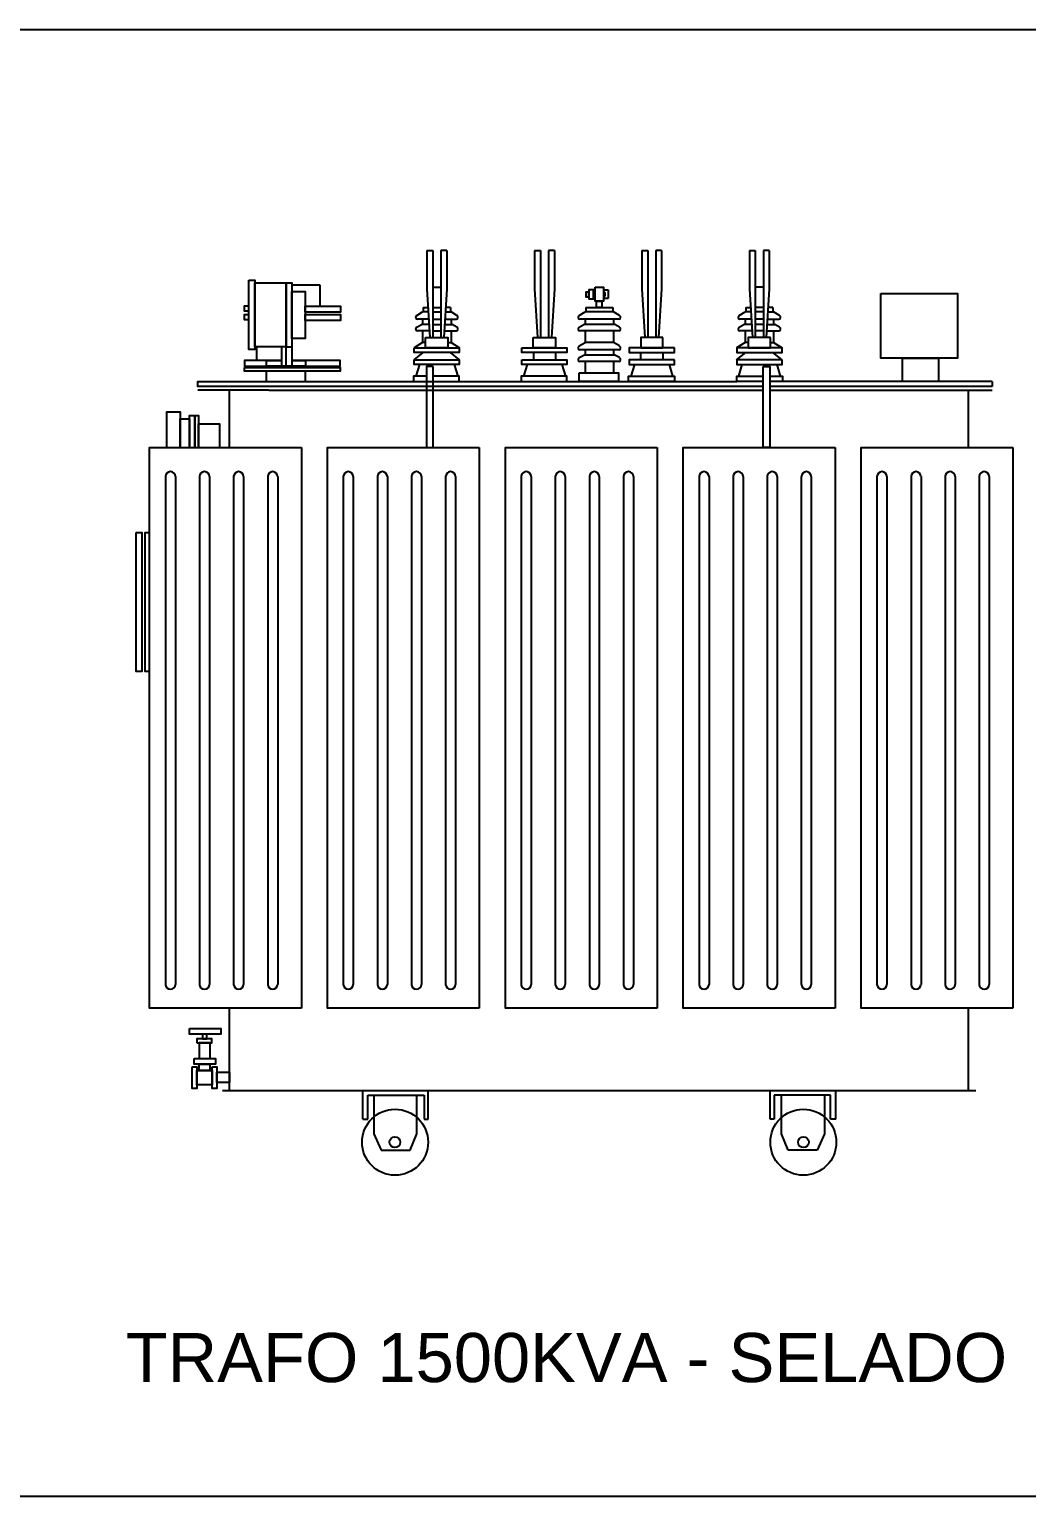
# Model space of a CAD drawing. Header units: millimetres. Extents: x 5537 to 25002, y 8409 to 18291.
# Drawn here: x 7566 to 9595, y 11845 to 14831 of the extents above; entities that cross this region are included whole.
import ezdxf

# ---------------------------------------------------------------- set-up
doc = ezdxf.new("R2010")
doc.units = ezdxf.units.MM
doc.styles.get("Standard").update_dxf_attribs({"font": 'arial.ttf'})

msp = doc.modelspace()

# ---------------------------------------------------------------- linework, layer by layer
at = {"color": 1}
for p, q in [((8375, 14380.6), (8386.9, 14380.6)), ((8375, 14380.6), (8375, 14302.3)), ((8386.9, 14380.6), (8386.9, 14203.4)), ((8415.2, 14380.6), (8403.3, 14380.6)), ((8403.3, 14380.6), (8403.3, 14203.4)), ((8415.2, 14380.6), (8415.2, 14302.3)), ((8594, 14380.6), (8606, 14380.6)), ((8594, 14380.6), (8594, 14302.3)), ((8606, 14380.6), (8606, 14203.4)), ((8634.3, 14380.6), (8622.3, 14380.6)), ((8622.3, 14380.6), (8622.3, 14203.4)), ((8634.3, 14380.6), (8634.3, 14302.3)), ((8812.1, 14380.6), (8824.1, 14380.6)), ((8812.1, 14380.6), (8812.1, 14302.3)), ((8824.1, 14380.6), (8824.1, 14203.4)), ((8852.4, 14380.6), (8840.4, 14380.6)), ((8840.4, 14380.6), (8840.4, 14203.4)), ((8852.4, 14380.6), (8852.4, 14302.3)), ((9031.1, 14380.6), (9043, 14380.6)), ((9031.1, 14380.6), (9031.1, 14302.3)), ((9043, 14380.6), (9043, 14203.4)), ((9071.4, 14380.6), (9059.4, 14380.6)), ((9059.4, 14380.6), (9059.4, 14203.4)), ((9071.4, 14380.6), (9071.4, 14302.3)), ((8100.3, 14310.7), (8156.9, 14310.7)), ((8156.9, 14310.7), (8156.9, 14267.6)), ((8375, 14302.3), (8381, 14203.4)), ((8386.9, 14306.2), (8403.3, 14306.2)), ((8415.2, 14302.3), (8409.2, 14203.4)), ((8594, 14302.3), (8600.1, 14203.4)), ((8634.3, 14302.3), (8628.2, 14203.4)), ((8733.9, 14300.4), (8743.6, 14300.4)), ((8743.6, 14300.4), (8743.6, 14282.7)), ((8812.1, 14302.3), (8818.2, 14203.4)), ((8852.4, 14302.3), (8846.3, 14203.4)), ((9031.1, 14302.3), (9037.1, 14203.4)), ((9059.4, 14306.2), (9043, 14306.2)), ((9071.4, 14302.3), (9065.3, 14203.4)), ((8743.6, 14282.7), (8733.9, 14282.7)), ((8354.4, 14248.5), (8366.1, 14255.9)), ((8378.7, 14240.8), (8355.6, 14240.8)), ((8377.8, 14255.9), (8366.1, 14255.9)), ((8366.1, 14240.8), (8366.1, 14230.1)), ((8367.4, 14264.7), (8377.3, 14264.7)), ((8367.4, 14264.7), (8367.4, 14255.9)), ((8386.9, 14264.7), (8403.3, 14264.7)), ((8386.9, 14255.9), (8403.3, 14255.9)), ((8386.9, 14240.8), (8403.3, 14240.8)), ((8411.5, 14240.8), (8434.6, 14240.8)), ((8412.4, 14255.9), (8424.1, 14255.9)), ((8422.8, 14264.7), (8412.9, 14264.7)), ((8422.8, 14264.7), (8422.8, 14255.9)), ((8435.8, 14248.5), (8424.1, 14255.9)), ((8424.1, 14240.8), (8424.1, 14230.1)), ((8684.9, 14248.5), (8696.7, 14255.9)), ((8765.2, 14240.8), (8686.2, 14240.8)), ((8754.7, 14255.9), (8696.7, 14255.9)), ((8696.7, 14240.8), (8696.7, 14230.1)), ((8698, 14264.7), (8753.4, 14264.7)), ((8698, 14264.7), (8698, 14255.9)), ((8753.4, 14264.7), (8753.4, 14255.9)), ((8766.4, 14248.5), (8754.7, 14255.9)), ((8754.7, 14240.8), (8754.7, 14230.1)), ((9010.5, 14248.5), (9022.2, 14255.9)), ((9034.8, 14240.8), (9011.7, 14240.8)), ((9033.9, 14255.9), (9022.2, 14255.9)), ((9022.2, 14240.8), (9022.2, 14230.1)), ((9023.5, 14264.7), (9033.4, 14264.7)), ((9023.5, 14264.7), (9023.5, 14255.9)), ((9059.4, 14264.7), (9043, 14264.7)), ((9059.4, 14255.9), (9043, 14255.9)), ((9059.4, 14240.8), (9043, 14240.8)), ((9067.6, 14240.8), (9090.7, 14240.8)), ((9068.5, 14255.9), (9080.2, 14255.9)), ((9078.9, 14264.7), (9069, 14264.7)), ((9078.9, 14264.7), (9078.9, 14255.9)), ((9092, 14248.5), (9080.2, 14255.9)), ((9080.2, 14240.8), (9080.2, 14230.1)), ((8354.4, 14224.8), (8363.8, 14230.1)), ((8380.9, 14217.1), (8355.6, 14217.1)), ((8379.4, 14230.1), (8363.8, 14230.1)), ((8366.1, 14217.1), (8366.1, 14193.7)), ((8386.9, 14230.1), (8403.3, 14230.1)), ((8386.9, 14217.1), (8403.3, 14217.1)), ((8409.3, 14217.1), (8434.6, 14217.1)), ((8410.8, 14230.1), (8426.4, 14230.1)), ((8424.1, 14217.1), (8424.1, 14193.7)), ((8435.8, 14224.8), (8426.4, 14230.1)), ((8684.9, 14224.8), (8694.4, 14230.1)), ((8765.2, 14217.1), (8686.2, 14217.1)), ((8757, 14230.1), (8694.4, 14230.1)), ((8696.7, 14217.1), (8696.7, 14193.7)), ((8754.7, 14217.1), (8754.7, 14193.7)), ((8766.4, 14224.8), (8757, 14230.1)), ((9010.5, 14224.8), (9019.9, 14230.1)), ((9037.1, 14217.1), (9011.7, 14217.1)), ((9035.5, 14230.1), (9019.9, 14230.1)), ((9022.2, 14217.1), (9022.2, 14193.7)), ((9059.4, 14230.1), (9043, 14230.1)), ((9059.4, 14217.1), (9043, 14217.1)), ((9065.4, 14217.1), (9090.7, 14217.1)), ((9066.9, 14230.1), (9082.5, 14230.1)), ((9080.2, 14217.1), (9080.2, 14193.7)), ((9092, 14224.8), (9082.5, 14230.1)), ((8028.6, 14184.6), (8028.6, 14156.9)), ((8079.4, 14184.6), (8079.4, 14145.2)), ((8088.9, 14184.6), (8100.3, 14184.6)), ((8366.1, 14193.7), (8348.8, 14182.5)), ((8372.1, 14193.7), (8366.1, 14193.7)), ((8418.1, 14193.7), (8424.1, 14193.7)), ((8424.1, 14193.7), (8441.4, 14182.5)), ((8684.9, 14186.3), (8696.7, 14193.7)), ((8754.7, 14193.7), (8696.7, 14193.7)), ((8766.4, 14186.3), (8754.7, 14193.7)), ((9022.2, 14193.7), (9004.9, 14182.5)), ((9028.2, 14193.7), (9022.2, 14193.7)), ((9074.2, 14193.7), (9080.2, 14193.7)), ((9080.2, 14193.7), (9097.5, 14182.5)), ((8348.8, 14158.4), (8367.5, 14172.7)), ((8441.4, 14158.4), (8422.7, 14172.7)), ((8591.5, 14172.7), (8591.5, 14158.4)), ((8636.8, 14172.7), (8636.8, 14158.4)), ((8684.9, 14162.7), (8694.4, 14167.9)), ((8765.2, 14178.6), (8686.2, 14178.6)), ((8765.2, 14155), (8686.2, 14155)), ((8757, 14167.9), (8694.4, 14167.9)), ((8696.7, 14178.6), (8696.7, 14167.9)), ((8696.7, 14155), (8696.7, 14131.5)), ((8754.7, 14178.6), (8754.7, 14167.9)), ((8754.7, 14155), (8754.7, 14131.5)), ((8766.4, 14162.7), (8757, 14167.9)), ((8809.6, 14172.7), (8809.6, 14158.4)), ((8855, 14172.7), (8855, 14158.4)), ((9004.9, 14158.4), (9023.6, 14172.7)), ((9097.5, 14158.4), (9078.8, 14172.7)), ((8048.7, 14113.7), (8048.7, 14135.2)), ((8127.1, 14135.2), (8127.1, 14113.7)), ((8359.8, 14148.7), (8352.6, 14124.8)), ((8430.4, 14148.7), (8437.6, 14124.8)), ((8578.9, 14148.7), (8571.7, 14124.8)), ((8649.4, 14148.7), (8656.6, 14124.8)), ((8797, 14148.7), (8789.8, 14124.8)), ((8867.5, 14148.7), (8874.7, 14124.8)), ((9015.9, 14148.7), (9008.7, 14124.8)), ((9086.5, 14148.7), (9093.7, 14124.8)), ((8053.3, 14096.4), (7909.2, 14096.4)), ((7973.1, 13979.5), (7973.1, 14096.4)), ((8053.3, 14096.4), (9058.9, 14096.4)), ((9072.4, 14096.4), (9480.8, 14096.4)), ((9475.9, 14096.4), (9475.9, 13979.5)), ((9480.8, 14096.4), (9524.8, 14096.4)), ((9524.8, 14113.7), (9524.8, 14103.9)), ((7810.8, 13979.5), (8119.6, 13979.5)), ((8119.6, 13979.5), (8119.6, 12839.2)), ((8172.7, 13979.5), (8481.5, 13979.5)), ((8481.5, 13979.5), (8481.5, 12839.2)), ((8534.5, 13979.5), (8843.3, 13979.5)), ((8843.3, 13979.5), (8843.3, 12839.2)), ((8896.4, 13979.5), (9205.2, 13979.5)), ((9205.2, 13979.5), (9205.2, 12839.2)), ((9258.2, 13979.5), (9567, 13979.5)), ((9567, 13979.5), (9567, 12839.2)), ((7843, 13920.5), (7843, 12887.4)), ((7863.3, 13920.5), (7863.3, 12887.4)), ((7912.4, 13920.5), (7912.4, 12887.4)), ((7932.7, 13920.5), (7932.7, 12887.4)), ((7981.7, 13920.5), (7981.7, 12887.4)), ((8002, 13920.5), (8002, 12887.4)), ((8051.1, 13920.5), (8051.1, 12887.4)), ((8071.4, 13920.5), (8071.4, 12887.4)), ((8204.9, 13920.5), (8204.9, 12887.4)), ((8225.2, 13920.5), (8225.2, 12887.4)), ((8274.2, 13920.5), (8274.2, 12887.4)), ((8294.5, 13920.5), (8294.5, 12887.4)), ((8343.6, 13920.5), (8343.6, 12887.4)), ((8363.9, 13920.5), (8363.9, 12887.4)), ((8412.9, 13920.5), (8412.9, 12887.4)), ((8433.2, 13920.5), (8433.2, 12887.4)), ((8566.7, 13920.5), (8566.7, 12887.4)), ((8587, 13920.5), (8587, 12887.4)), ((8636.1, 13920.5), (8636.1, 12887.4)), ((8656.4, 13920.5), (8656.4, 12887.4)), ((8705.4, 13920.5), (8705.4, 12887.4)), ((8725.7, 13920.5), (8725.7, 12887.4)), ((8774.8, 13920.5), (8774.8, 12887.4)), ((8795.1, 13920.5), (8795.1, 12887.4)), ((8928.6, 13920.5), (8928.6, 12887.4)), ((8948.9, 13920.5), (8948.9, 12887.4)), ((8997.9, 13920.5), (8997.9, 12887.4)), ((9018.2, 13920.5), (9018.2, 12887.4)), ((9067.3, 13920.5), (9067.3, 12887.4)), ((9087.6, 13920.5), (9087.6, 12887.4)), ((9136.6, 13920.5), (9136.6, 12887.4)), ((9156.9, 13920.5), (9156.9, 12887.4)), ((9290.4, 13920.5), (9290.4, 12887.4)), ((9310.7, 13920.5), (9310.7, 12887.4)), ((9359.8, 13920.5), (9359.8, 12887.4)), ((9380.1, 13920.5), (9380.1, 12887.4)), ((9429.1, 13920.5), (9429.1, 12887.4)), ((9449.4, 13920.5), (9449.4, 12887.4)), ((9498.5, 13920.5), (9498.5, 12887.4)), ((9518.8, 13920.5), (9518.8, 12887.4)), ((7973.1, 12671.1), (7973.1, 12839.2)), ((9475.9, 12839.2), (9475.9, 12671.1)), ((9491.9, 12671.1), (7958.9, 12671.1)), ((8244.3, 12613.1), (8244.3, 12671.1)), ((8254.5, 12613.1), (8254.5, 12661.8)), ((8254.5, 12661.8), (8369.7, 12661.8)), ((8267, 12661.8), (8267, 12583.2)), ((8354.2, 12583.2), (8354.2, 12661.8)), ((8369.7, 12661.8), (8369.7, 12613.1)), ((8377.6, 12613.1), (8377.6, 12671.1)), ((9073.2, 12613.1), (9073.2, 12671.1)), ((9196.3, 12661.8), (9081.1, 12661.8)), ((9081.1, 12661.8), (9081.1, 12613.1)), ((9096.5, 12583.2), (9096.5, 12661.8)), ((9183.8, 12661.8), (9183.8, 12583.2)), ((9196.3, 12613.1), (9196.3, 12661.8)), ((9206.5, 12613.1), (9206.5, 12671.1)), ((8244.3, 12613.1), (8254.5, 12613.1)), ((8369.7, 12613.1), (8377.6, 12613.1)), ((9081.1, 12613.1), (9073.2, 12613.1)), ((9206.5, 12613.1), (9196.3, 12613.1)), ((8267, 12583.2), (8281.8, 12550.2)), ((8341, 12550.2), (8354.2, 12583.2)), ((9109.8, 12550.2), (9096.5, 12583.2)), ((9183.8, 12583.2), (9169, 12550.2)), ((8281.8, 12550.2), (8341, 12550.2)), ((9169, 12550.2), (9109.8, 12550.2))]:
    msp.add_line(p, q, dxfattribs=at)
for points in [[(5537.4, 14830.5), (12093.4, 14830.5), (12093.4, 11845.1), (5537.4, 11845.1)], [(8012.7, 14320.1), (8024.7, 14320.1), (8024.7, 14179.1), (8012.7, 14179.1)], [(8024.7, 14315), (8088.9, 14315), (8088.9, 14184.6), (8024.7, 14184.6)], [(8088.9, 14315), (8100.3, 14315), (8100.3, 14145.2), (8088.9, 14145.2)], [(8713.7, 14300.5), (8704.6, 14300.5), (8704.6, 14282.1), (8713.7, 14282.1)], [(8716.2, 14300.5), (8714.8, 14300.5), (8714.8, 14282.1), (8716.2, 14282.1)], [(8716.9, 14306.1), (8733.9, 14306.1), (8733.9, 14277.4), (8716.9, 14277.4)], [(8100.3, 14296.8), (8127.3, 14296.8), (8127.3, 14201.4), (8100.3, 14201.4)], [(8704.6, 14295.6), (8698.5, 14295.6), (8698.5, 14286.5), (8704.6, 14286.5)], [(8719.7, 14277.4), (8731, 14277.4), (8731, 14264.7), (8719.7, 14264.7)], [(9298.1, 14293.2), (9454.3, 14293.2), (9454.3, 14161.7), (9298.1, 14161.7)], [(8012.7, 14267.6), (8003.2, 14267.6), (8003.2, 14257.5), (8012.7, 14257.5)], [(8012.7, 14249.6), (8003.2, 14249.6), (8003.2, 14239.9), (8012.7, 14239.9)], [(8127.3, 14267.6), (8199.3, 14267.6), (8199.3, 14255.3), (8127.3, 14255.3)], [(8127.3, 14250.6), (8199.3, 14250.6), (8199.3, 14238.3), (8127.3, 14238.3)], [(8348.8, 14182.5), (8440.8, 14182.5), (8440.8, 14172.7), (8348.8, 14172.7)], [(8372.1, 14203.4), (8417.5, 14203.4), (8417.5, 14182.5), (8372.1, 14182.5)], [(8567.8, 14182.5), (8659.9, 14182.5), (8659.9, 14172.7), (8567.8, 14172.7)], [(8591.2, 14203.4), (8636.6, 14203.4), (8636.6, 14182.5), (8591.2, 14182.5)], [(8878.6, 14182.5), (8786.5, 14182.5), (8786.5, 14172.7), (8878.6, 14172.7)], [(8855.2, 14203.4), (8809.9, 14203.4), (8809.9, 14182.5), (8855.2, 14182.5)], [(9097.5, 14182.5), (9005.5, 14182.5), (9005.5, 14172.7), (9097.5, 14172.7)], [(9074.2, 14203.4), (9028.8, 14203.4), (9028.8, 14182.5), (9074.2, 14182.5)], [(8348.8, 14158.4), (8440.8, 14158.4), (8440.8, 14148.7), (8348.8, 14148.7)], [(8567.8, 14158.4), (8659.9, 14158.4), (8659.9, 14148.7), (8567.8, 14148.7)], [(8878.6, 14158.4), (8786.5, 14158.4), (8786.5, 14148.7), (8878.6, 14148.7)], [(9097.5, 14158.4), (9005.5, 14158.4), (9005.5, 14148.7), (9097.5, 14148.7)], [(9342.4, 14161.7), (9415.6, 14161.7), (9415.6, 14113.7), (9342.4, 14113.7)], [(8003.9, 14142.2), (8198.4, 14142.2), (8198.4, 14135.2), (8003.9, 14135.2)], [(8387.4, 14144.3), (8373.9, 14144.3), (8373.9, 13979.5), (8387.4, 13979.5)], [(8566.8, 14113.7), (8659.9, 14113.7), (8659.9, 14124.8), (8566.8, 14124.8)], [(8684.7, 14131.5), (8764.8, 14131.5), (8764.8, 14113.7), (8684.7, 14113.7)], [(8878.4, 14113.7), (8785.3, 14113.7), (8785.3, 14124.8), (8878.4, 14124.8)], [(9058.9, 14144.3), (9072.4, 14144.3), (9072.4, 13979.5), (9058.9, 13979.5)], [(7783.5, 13807.1), (7795.3, 13807.1), (7795.3, 13523.8), (7783.5, 13523.8)], [(7892.1, 12797.7), (7955.5, 12797.7), (7955.5, 12786.3), (7892.1, 12786.3)], [(7918.1, 12776.3), (7927.4, 12776.3), (7927.4, 12786.3), (7918.1, 12786.3)], [(7906.8, 12768.2), (7937.2, 12768.2), (7937.2, 12776.3), (7906.8, 12776.3)], [(7911.9, 12736.4), (7933.9, 12736.4), (7933.9, 12768.2), (7911.9, 12768.2)], [(7897.3, 12719.4), (7907.2, 12719.4), (7907.2, 12675.3), (7897.3, 12675.3)], [(7901.6, 12736.4), (7945.1, 12736.4), (7945.1, 12724.7), (7901.6, 12724.7)], [(7911.7, 12724.7), (7933.6, 12724.7), (7933.6, 12712.2), (7911.7, 12712.2)], [(7938, 12719.4), (7947.9, 12719.4), (7947.9, 12675.3), (7938, 12675.3)], [(7907.2, 12712.2), (7938, 12712.2), (7938, 12683), (7907.2, 12683)], [(7947.9, 12708.6), (7973.1, 12708.6), (7973.1, 12687.9), (7947.9, 12687.9)]]:
    msp.add_lwpolyline(points, close=True, dxfattribs=at)
for points in [[(8079.4, 14156.9), (8003.9, 14156.9), (8003.9, 14145.2), (8198.4, 14145.2), (8198.4, 14156.9), (8100.3, 14156.9)], [(8100.3, 14156.9), (8127.7, 14156.9), (8127.7, 14145.2), (8048.5, 14145.2), (8048.5, 14156.9), (8079.4, 14156.9)], [(8373.9, 14124.8), (8347.8, 14124.8), (8347.8, 14113.7), (8373.9, 14113.7)], [(8387.4, 14113.7), (8440.8, 14113.7), (8440.8, 14124.8), (8387.4, 14124.8)], [(9058.9, 14113.7), (9005.5, 14113.7), (9005.5, 14124.8), (9058.9, 14124.8)], [(9072.4, 14124.8), (9098.5, 14124.8), (9098.5, 14113.7), (9072.4, 14113.7)], [(9058.9, 14103.9), (7909.2, 14103.9), (7909.2, 14113.7), (9005.5, 14113.7)], [(9524.8, 14103.9), (9072.4, 14103.9)], [(9524.8, 14113.7), (9098.5, 14113.7)], [(7846.1, 13979.5), (7846.1, 14052.2), (7872.9, 14052.2), (7872.9, 13979.5)], [(7872.9, 13979.5), (7872.9, 14038.1), (7892.2, 14038.1), (7892.2, 13979.5)], [(7892.2, 13979.5), (7892.2, 14044.8), (7902.8, 14044.8), (7902.8, 13979.5)], [(7902.8, 13979.5), (7902.8, 14044.8), (7910, 14044.8), (7910, 13979.5)], [(7910, 13979.5), (7910, 14027.9), (7953.3, 14027.9), (7953.3, 13979.5)], [(8119.6, 12839.2), (7810.8, 12839.2), (7810.8, 13979.5), (8119.6, 13979.5)], [(8481.5, 12839.2), (8172.7, 12839.2), (8172.7, 13979.5), (8481.5, 13979.5)], [(8843.3, 12839.2), (8534.5, 12839.2), (8534.5, 13979.5), (8843.3, 13979.5)], [(9205.2, 12839.2), (8896.4, 12839.2), (8896.4, 13979.5), (9205.2, 13979.5)], [(9567, 12839.2), (9258.2, 12839.2), (9258.2, 13979.5), (9567, 13979.5)], [(7810.8, 13523.8), (7801.5, 13523.8), (7801.5, 13807.1), (7810.8, 13807.1)]]:
    msp.add_lwpolyline(points, dxfattribs=at)
for centre, radius in [((8310.1, 12566.2), 67.1), ((9140.7, 12566.2), 67.1), ((8309.8, 12566.2), 11), ((9141, 12566.2), 11)]:
    msp.add_circle(centre, radius, dxfattribs=at)
for centre, radius, start, end in [((8731.2, 14291.6), 6.64, 293.6289, 66.3711), ((8356.8, 14244.4), 4.79, 120.9994, 194.2875), ((8355.6, 14244.4), 3.6, 199.1663, 270), ((8434.6, 14244.4), 3.6, 270, 340.8337), ((8433.4, 14244.4), 4.79, 345.7125, 59.0006), ((8687.4, 14244.4), 4.79, 120.9994, 194.2875), ((8686.2, 14244.4), 3.6, 199.1663, 270), ((8765.2, 14244.4), 3.6, 270, 340.8337), ((8764, 14244.4), 4.79, 345.7125, 59.0006), ((9012.9, 14244.4), 4.79, 120.9994, 194.2875), ((9011.7, 14244.4), 3.6, 199.1663, 270), ((9090.7, 14244.4), 3.6, 270, 340.8337), ((9089.5, 14244.4), 4.79, 345.7125, 59.0006), ((8356.8, 14220.7), 4.79, 120.9994, 194.2875), ((8355.6, 14220.7), 3.6, 199.1663, 270), ((8434.6, 14220.7), 3.6, 270, 340.8337), ((8433.4, 14220.7), 4.79, 345.7125, 59.0006), ((8687.4, 14220.7), 4.79, 120.9994, 194.2875), ((8686.2, 14220.7), 3.6, 199.1663, 270), ((8765.2, 14220.7), 3.6, 270, 340.8337), ((8764, 14220.7), 4.79, 345.7125, 59.0006), ((9012.9, 14220.7), 4.79, 120.9994, 194.2875), ((9011.7, 14220.7), 3.6, 199.1663, 270), ((9090.7, 14220.7), 3.6, 270, 340.8337), ((9089.5, 14220.7), 4.79, 345.7125, 59.0006), ((8687.4, 14182.2), 4.79, 120.9994, 194.2875), ((8686.2, 14182.2), 3.6, 199.1663, 270), ((8765.2, 14182.2), 3.6, 270, 340.8337), ((8764, 14182.2), 4.79, 345.7125, 59.0006), ((8687.4, 14158.6), 4.79, 120.9994, 194.2875), ((8686.2, 14158.6), 3.6, 199.1663, 270), ((8765.2, 14158.6), 3.6, 270, 340.8337), ((8764, 14158.6), 4.79, 345.7125, 59.0006), ((7853.2, 13920.5), 10.1, 0, 180), ((7922.5, 13920.5), 10.1, 0, 180), ((7991.9, 13920.5), 10.1, 0, 180), ((8061.2, 13920.5), 10.1, 0, 180), ((8215, 13920.5), 10.1, 0, 180), ((8284.4, 13920.5), 10.1, 0, 180), ((8353.7, 13920.5), 10.1, 0, 180), ((8423.1, 13920.5), 10.1, 0, 180), ((8576.9, 13920.5), 10.1, 0, 180), ((8646.2, 13920.5), 10.1, 0, 180), ((8715.6, 13920.5), 10.1, 0, 180), ((8784.9, 13920.5), 10.1, 0, 180), ((8938.7, 13920.5), 10.1, 0, 180), ((9008.1, 13920.5), 10.1, 0, 180), ((9077.4, 13920.5), 10.1, 0, 180), ((9146.8, 13920.5), 10.1, 0, 180), ((9300.6, 13920.5), 10.1, 0, 180), ((9369.9, 13920.5), 10.1, 0, 180), ((9439.3, 13920.5), 10.1, 0, 180), ((9508.6, 13920.5), 10.1, 0, 180), ((7853.2, 12887.4), 10.1, 180, 0), ((7922.5, 12887.4), 10.1, 180, 0), ((7991.9, 12887.4), 10.1, 180, 0), ((8061.2, 12887.4), 10.1, 180, 0), ((8215, 12887.4), 10.1, 180, 0), ((8284.4, 12887.4), 10.1, 180, 0), ((8353.7, 12887.4), 10.1, 180, 0), ((8423.1, 12887.4), 10.1, 180, 0), ((8576.9, 12887.4), 10.1, 180, 0), ((8646.2, 12887.4), 10.1, 180, 0), ((8715.6, 12887.4), 10.1, 180, 0), ((8784.9, 12887.4), 10.1, 180, 0), ((8938.7, 12887.4), 10.1, 180, 0), ((9008.1, 12887.4), 10.1, 180, 0), ((9077.4, 12887.4), 10.1, 180, 0), ((9146.8, 12887.4), 10.1, 180, 0), ((9300.6, 12887.4), 10.1, 180, 0), ((9369.9, 12887.4), 10.1, 180, 0), ((9439.3, 12887.4), 10.1, 180, 0), ((9508.6, 12887.4), 10.1, 180, 0)]:
    msp.add_arc(centre, radius, start, end, dxfattribs=at)

# ---------------------------------------------------------------- texts
msp.add_text('TRAFO 1500KVA - SELADO', height=100, dxfattribs=at).set_placement((7762.1, 12078.1))

doc.saveas('drawing.dxf')
